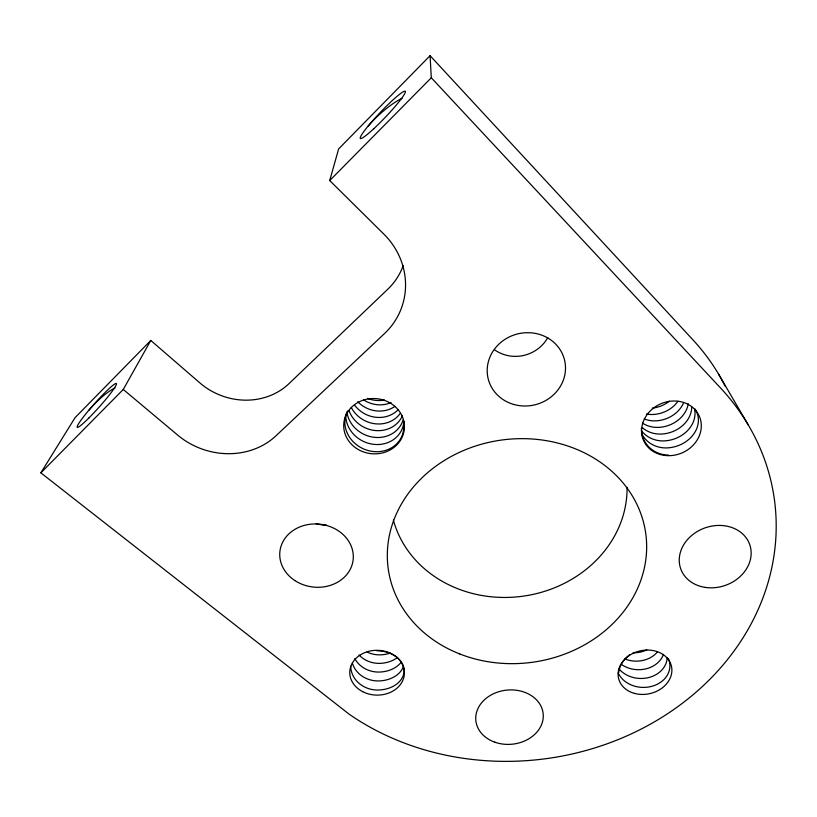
<?xml version="1.0" encoding="UTF-8"?>
<svg xmlns="http://www.w3.org/2000/svg" width="817" height="817" viewBox="0 0 817 817"><rect width="100%" height="100%" fill="white"/><g stroke="black" fill="none" stroke-linecap="round" stroke-linejoin="round"><path stroke-width="1.23" d="M403.2 265.637A66.871 64.002 29.3 0 1 387.871 289.147L289.014 383.622A65.207 59.212 23.5 0 1 199.787 382.846L150.788 340.454L123.265 389.464L177.728 435.134A71.845 64.073 20.6 0 0 275.972 435.798L384.593 333.489A73.826 69.864 22.8 0 0 383.827 234.081L329.711 180.557L338.626 148.939L430.079 55.689L692.99 339.913A238.176 211.491 -8 0 1 725.271 386.421M430.079 55.689L431.294 77.768L720.492 387.932A260.858 225.921 -7.7 0 1 697.248 691.141A260.858 225.921 -7.7 0 1 349.094 714.15L40.85 472.849L75.062 417.661L150.788 340.454M40.85 472.849L123.265 389.464M329.711 180.557L431.294 77.768M718.592 374.166L748.178 424.82M627.068 487.33A118.741 105.127 -8 0 1 523.156 596.165A118.741 105.127 -8 0 1 393.355 520.031M326.473 525.127A33.65 29.586 7.7 0 1 316.179 523.677M547.778 337.605A35.693 33.732 -16.1 0 1 494.632 349.85M384.45 399.993A27.635 25.633 7.5 0 1 367.609 398.39M367.946 126.441A32.047 7.302 -41.3 0 1 402.035 98.357M88.91 410.246A29.055 6.904 -45.4 0 1 115.013 387.993M394.968 406.345A27.931 25.317 26.3 0 1 357.754 401.739M398.349 409.521A28.248 25.552 25.9 0 1 354.792 405.406M400.156 413.504A28.585 25.797 25.5 0 1 374.962 423.757A28.585 25.797 25.5 0 1 351.279 407.438M391.067 402.526A27.615 25.082 26.7 0 1 363.708 399.942M403.251 419.499A29.269 26.297 24.7 0 1 373.9 437.279A29.269 26.297 24.7 0 1 346.949 412.503M402.342 415.873A28.922 26.042 25.1 0 1 375.33 430.539A28.922 26.042 25.1 0 1 349.094 410.808M403.915 421.429A29.616 26.552 24.3 0 1 374.268 444.397A29.616 26.552 24.3 0 1 345.744 415.884M403.782 426.709A29.984 26.808 24 0 1 374.635 451.648A29.984 26.808 24 0 1 344.835 422.777A29.729 27.032 -14 0 1 347.419 411.012M390.169 653.069A25.787 19.2 1.2 0 1 379.384 654.877A25.644 23.254 1.4 0 1 367.129 652.027M352.393 663.22A26.501 23.846 1.1 0 0 378.067 680.949A26.655 19.516 1.1 0 0 403.414 666.478M350.728 666.182A26.798 24.05 1 0 0 377.607 690.028A26.951 19.618 1.1 0 0 400.708 661.116M397.613 657.389A26.073 19.302 1.2 0 1 378.955 663.384A25.919 23.448 1.3 0 1 359.082 654.989M401.198 662.168A26.358 19.404 1.2 0 1 378.516 672.074A26.205 23.642 1.2 0 1 354.854 658.645M376.841 650.792A26.951 19.618 1.1 0 1 399.83 660.044M646.798 649.893A25.572 21.313 1.7 0 1 633.114 652.763M618.203 672.994A26.736 21.936 1.7 0 0 646.686 687.26A26.736 21.936 1.7 0 0 669.797 667.938A26.665 20.772 -26 0 0 668.48 658.849M619.112 668.99A26.43 21.783 1.7 0 0 647.442 677.834A26.43 21.783 1.7 0 0 667.06 659.105A26.369 20.629 -26.1 0 0 667.162 657.756M657.379 651.976A25.858 21.467 1.7 0 1 624.525 658.819M663.435 654.437A26.144 21.62 1.7 0 1 621.318 664.333M618.745 672.514A26.665 20.772 -26 0 1 629.774 654.703M683.339 403.353A28.37 23.54 -17.7 0 1 654.203 420.888A28.207 26.45 -34.1 0 1 644.276 418.927M669.409 401.147A27.717 23.172 -18 0 1 652.283 408.122M677.936 401.29A28.044 23.356 -17.8 0 1 651.527 414.515A27.88 26.195 -34.6 0 1 646.502 413.994M642.417 423.094A28.534 26.716 -33.6 0 0 656.939 427.414A28.707 23.734 -17.6 0 0 688.251 403.731M694.91 408.898A29.78 24.316 -17.2 0 1 693.296 434.644A29.78 24.316 -17.2 0 1 665.559 447.93A29.565 27.553 -32.1 0 1 641.416 433.327M691.723 407.142A29.055 23.928 -17.5 0 1 659.748 434.093A28.871 26.992 -33.1 0 1 642.346 427.7M694.562 409.194A29.412 24.122 -17.4 0 1 662.618 440.925A29.208 27.267 -32.6 0 1 641.478 430.794M668.572 455.089A29.923 27.839 -31.6 0 1 641.365 428.465M459.797 653.978A129.964 112.174 -7.6 0 0 646.37 539.261A129.964 112.174 -7.6 0 0 444.785 460.196A129.964 112.174 -7.6 0 0 459.797 653.978M705.418 587.423A36.561 30.484 -19.2 0 0 750.057 545.603A36.561 30.484 -19.2 0 0 690.12 536.871A36.561 30.484 -19.2 0 0 705.418 587.423M494.836 742.193A33.834 27.175 -5.7 0 0 543.193 713.976A33.834 27.175 -5.7 0 0 490.506 695.318A33.834 27.175 -5.7 0 0 494.836 742.193M294.845 580.54A36.857 31.597 6.6 0 0 353.107 560.105A36.857 31.597 6.6 0 0 301.626 526.23A36.857 31.597 6.6 0 0 294.845 580.54M513.576 404.405A39.328 36.489 -14.1 0 0 564.792 361.104A39.328 36.489 -14.1 0 0 500.668 342.537A39.328 36.489 -14.1 0 0 513.576 404.405M356.478 448.431A30.392 27.635 5.8 0 0 404.303 429.313A30.392 27.635 5.8 0 0 361.431 400.82A30.392 27.635 5.8 0 0 356.478 448.431M664.783 455.437A30.392 26.757 -23 0 0 699.995 417.947A30.392 26.757 -23 0 0 649.576 411.635A30.392 26.757 -23 0 0 664.783 455.437M634.441 693.378A27.135 21.916 -12.7 0 0 671.707 667.581A27.135 21.916 -12.7 0 0 628.845 655.796A27.135 21.916 -12.7 0 0 634.441 693.378M362.677 691.662A27.329 22.406 1.1 0 0 404.395 673.596A27.329 22.406 1.1 0 0 364.168 652.885A27.329 22.406 1.1 0 0 362.677 691.662M373.767 128.739A32.568 3.493 -46.4 0 0 405.283 91.279A32.568 3.493 -46.4 0 0 369.396 124.552A32.568 3.493 -46.4 0 0 373.767 128.739M88.849 418.018A29.371 2.859 -48.2 0 0 116.361 383.51A29.371 2.859 -48.2 0 0 85.172 414.699A29.371 2.859 -48.2 0 0 88.849 418.018"/></g></svg>
